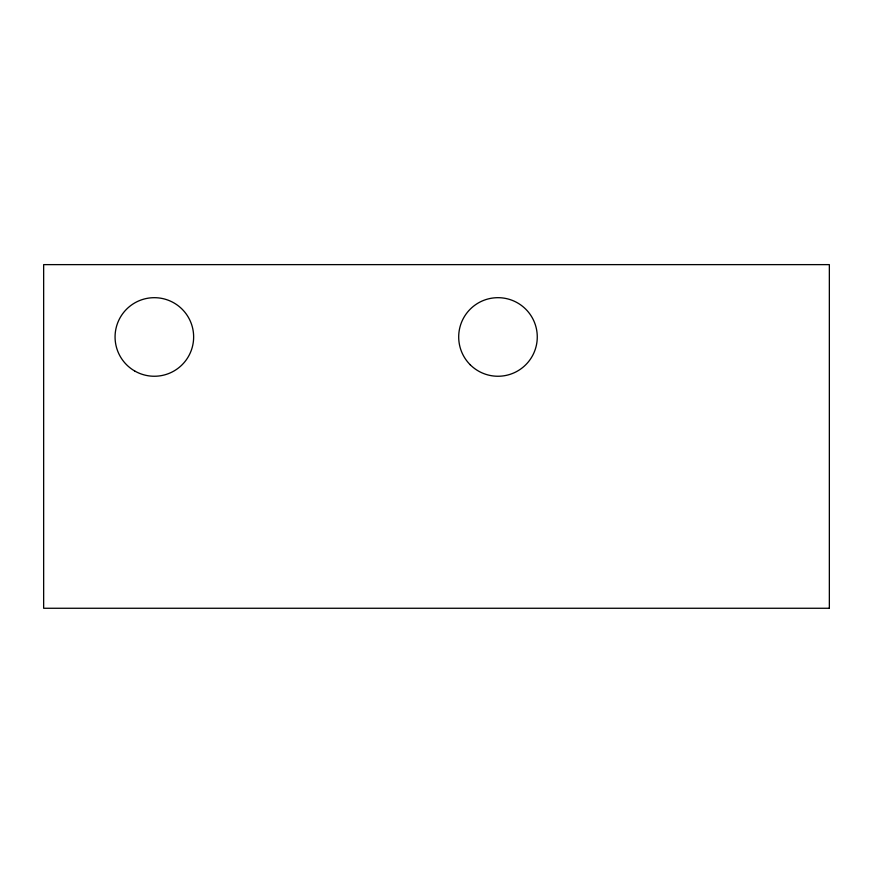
<?xml version="1.0" encoding="UTF-8"?>
<svg xmlns="http://www.w3.org/2000/svg" width="873" height="873" viewBox="0 0 873 873"><rect width="100%" height="100%" fill="white"/><g stroke="black" fill="none" stroke-linecap="round" stroke-linejoin="round"><path stroke-width="1.31" d="M829.35 608.263L43.65 608.263L43.65 264.628L829.35 264.628L829.35 608.372M470.198 364.75A39.296 39.296 0 0 0 535.935 347.138A39.296 39.296 0 0 0 487.821 299.013A39.296 39.296 0 0 0 470.198 364.75M134.704 370.992A39.296 39.296 0 0 0 193.642 336.967A39.296 39.296 0 0 0 134.704 302.942A39.296 39.296 0 0 0 134.704 370.992"/></g></svg>
